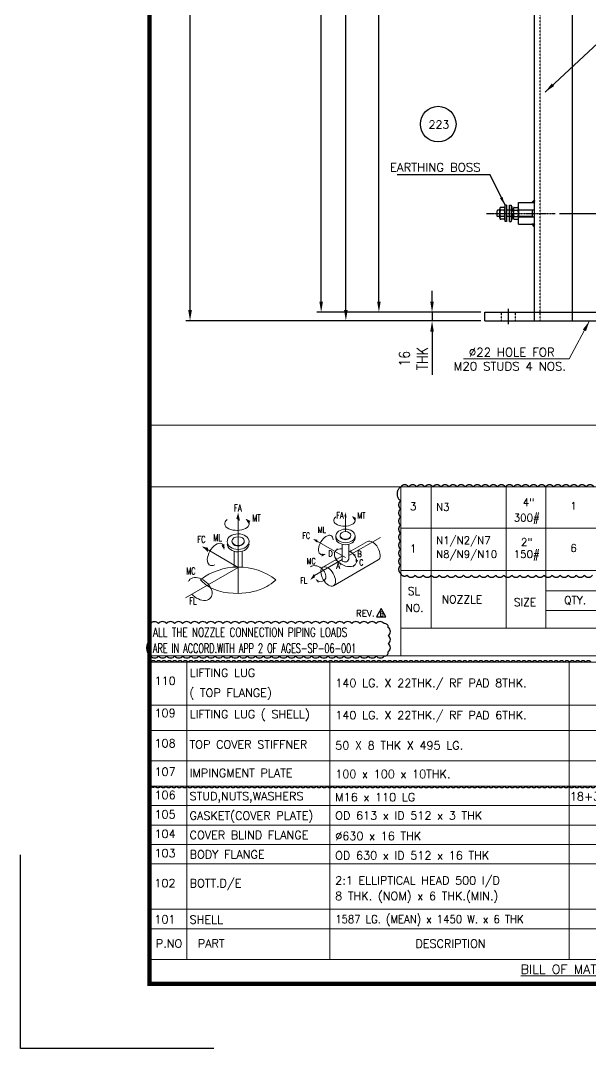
# Model space of a CAD drawing. Header units: inches. Extents: x -23478 to -9690, y -25762 to 11324.
# Drawn here: x -23055 to -21994, y 6572 to 8484 of the extents above; entities that cross this region are included whole.
import ezdxf
from ezdxf.enums import TextEntityAlignment as Align

# ---------------------------------------------------------------- set-up
doc = ezdxf.new("R2010")
doc.units = ezdxf.units.IN
doc.header["$LTSCALE"] = 200
doc.header["$MEASUREMENT"] = 0
for name, pattern in [('CENTER', [2, 1.25, -0.25, 0.25, -0.25]), ('CENTER2', [1.125, 0.75, -0.125, 0.125, -0.125]), ('DASHED', [0.75, 0.5, -0.25]), ('DASHED2', [0.375, 0.25, -0.125])]:
    doc.linetypes.add(name, pattern=pattern)
doc.layers.add('AM_5', color=3, linetype='Continuous', lineweight=15)
doc.layers.add('OBJECT', color=7, linetype='Continuous', lineweight=18)
for name, color, linetype in [('BORDER1', 3, 'Continuous'), ('BORDER2', 7, 'Continuous'), ('CENTER', 1, 'CENTER'), ('CENTRE', 1, 'CENTER2'), ('DIM', 1, 'Continuous'), ('DIMENSION', 8, 'Continuous'), ('MIS', 7, 'Continuous'), ('OBJ', 7, 'Continuous'), ('text', 3, 'Continuous'), ('WELD', 5, 'Continuous'), ('WELDSYM', 7, 'Continuous')]:
    doc.layers.add(name, color=color, linetype=linetype)
doc.styles.add("ROMAN'S", font='romans.shx')
doc.styles.add('ROMANC', font='ROMANC', dxfattribs={"height": 5})
doc.styles.add('ROMAND', font='romand.shx', dxfattribs={"width": 0.8})
doc.styles.add('ROMANS', font='romans.shx', dxfattribs={"width": 0.85})
doc.styles.add('ROMANT', font='romant.shx')
doc.styles.add('RS', font='ROMANS.shx', dxfattribs={"width": 0.8})
doc.styles.get("Standard").update_dxf_attribs({"font": 'romans.shx'})
doc.dimstyles.new('A&A', dxfattribs={"dimscale": 8, "dimtxt": 2, "dimasz": 2, "dimexe": 0.7, "dimexo": 0.7, "dimgap": 0.7, "dimtad": 1, "dimzin": 12, "dimdsep": 46, "dimtxsty": 'ROMANS', "dimcen": 0.7, "dimclrd": 8, "dimclre": 8, "dimclrt": 3, "dimazin": 3, "dimtfac": 1, "dimtmove": 0, "dimatfit": 3, "dimfxl": 1, "dimarcsym": 0})
doc.dimstyles.new('VEP-8', dxfattribs={"dimscale": 8, "dimtxt": 2.5, "dimasz": 2.5, "dimexe": 1, "dimexo": 1, "dimgap": 1, "dimtad": 1, "dimdec": 1, "dimlfac": -1, "dimzin": 9, "dimdsep": 46, "dimtxsty": 'ROMANS', "dimcen": 0, "dimclrd": 256, "dimclre": 256, "dimclrt": 3, "dimadec": 0, "dimazin": 2, "dimtfac": 1, "dimtdec": 1, "dimtmove": 0, "dimatfit": 3, "dimfxl": 1, "dimlwd": -1, "dimlwe": -1, "dimarcsym": 1})
doc.dimstyles.new('VEP-8$0', dxfattribs={"dimscale": 8, "dimtxt": 2.5, "dimasz": 2.5, "dimexe": 1, "dimexo": 1, "dimgap": 1, "dimtad": 1, "dimdec": 1, "dimlfac": -1, "dimzin": 9, "dimdsep": 46, "dimtxsty": 'ROMANS', "dimcen": 0, "dimclrd": 256, "dimclre": 256, "dimclrt": 3, "dimadec": 0, "dimazin": 2, "dimtfac": 1, "dimtdec": 1, "dimtmove": 0, "dimatfit": 3, "dimfxl": 1, "dimlwd": -1, "dimlwe": -1, "dimarcsym": 1})
pattern_1 = [(45, (-30543.0856, 12866.91334), (-0.44194174, 0.44194174), []), (135, (-30543.0856, 12866.91334), (-0.44194174, -0.44194174), [])]

# ---------------------------------------------------------------- blocks, each defined once
blk = doc.blocks.new('*D109')
at = {"layer": 'Defpoints', "color": 0, "linetype": 'DASHED', "transparency": 16777216}
for p in [(-22190.5, 7941.4), (-22289.1, 7925.4), (-22190.5, 7925.4)]:
    blk.add_point(p, dxfattribs=at)
at = {"layer": 'DIMENSION', "transparency": 16777216}
for p, q in [((-22289.1, 7961.4), (-22289.1, 7981.4)), ((-22198.5, 7941.4), (-22297.1, 7941.4)), ((-22289.1, 7941.4), (-22289.1, 7925.4)), ((-22198.5, 7925.4), (-22297.1, 7925.4)), ((-22289.1, 7905.4), (-22289.1, 7824.8))]:
    blk.add_line(p, q, dxfattribs=at)
at = {"layer": 'DIMENSION', "linetype": 'DASHED', "transparency": 16777216}
for points in [[(-22292.4, 7961.4), (-22285.8, 7961.4), (-22289.1, 7941.4)], [(-22292.4, 7905.4), (-22285.8, 7905.4), (-22289.1, 7925.4)]]:
    blk.add_solid(points, dxfattribs=at)
at = {"layer": 'DIMENSION', "color": 3, "linetype": 'DASHED', "transparency": 16777216, "insert": (-22323.8, 7855.1), "char_height": 20, "attachment_point": 5, "rotation": 90, "style": 'ROMANS', "bg_fill": 3, "box_fill_scale": 1.25, "bg_fill_color": 256, "bg_fill_true_color": 13158600, "bg_fill_transparency": 0}
blk.add_mtext('16 \\PTHK', dxfattribs=at)
blk = doc.blocks.new('*D120')
at = {"layer": 'Defpoints', "color": 0, "linetype": 'DASHED', "transparency": 16777216}
for p in [(-22739.6, 10886.1), (-21997, 10886.1), (-22190.5, 7925.4)]:
    blk.add_point(p, dxfattribs=at)
at = {"layer": 'DIMENSION', "transparency": 16777216}
for p, q in [((-22005, 10886.1), (-22747.6, 10886.1)), ((-22739.6, 7945.4), (-22739.6, 10866.1)), ((-22198.5, 7925.4), (-22747.6, 7925.4))]:
    blk.add_line(p, q, dxfattribs=at)
at = {"layer": 'DIMENSION', "linetype": 'DASHED', "transparency": 16777216}
for points in [[(-22742.9, 10866.1), (-22736.2, 10866.1), (-22739.6, 10886.1)], [(-22742.9, 7945.4), (-22736.2, 7945.4), (-22739.6, 7925.4)]]:
    blk.add_solid(points, dxfattribs=at)
at = {"layer": 'DIMENSION', "color": 3, "linetype": 'DASHED', "transparency": 16777216, "insert": (-22757.6, 9405.7), "char_height": 20, "attachment_point": 5, "rotation": 90, "style": 'ROMANS', "bg_fill": 3, "box_fill_scale": 1.25, "bg_fill_color": 256, "bg_fill_true_color": 13158600, "bg_fill_transparency": 0}
blk.add_mtext('2934', dxfattribs=at)
blk = doc.blocks.new('*D122')
at = {"layer": 'Defpoints', "color": 0, "linetype": 'DASHED2', "transparency": 16777216}
for p in [(-22495.5, 9388.2), (-22028.4, 9388.2), (-22190.5, 7941.4)]:
    blk.add_point(p, dxfattribs=at)
at = {"layer": 'DIMENSION', "transparency": 16777216}
for p, q in [((-22036.4, 9388.2), (-22503.5, 9388.2)), ((-22495.5, 7961.4), (-22495.5, 9368.2)), ((-22198.5, 7941.4), (-22503.5, 7941.4))]:
    blk.add_line(p, q, dxfattribs=at)
at = {"layer": 'DIMENSION', "linetype": 'DASHED2', "transparency": 16777216}
for points in [[(-22498.8, 9368.2), (-22492.2, 9368.2), (-22495.5, 9388.2)], [(-22498.8, 7961.4), (-22492.2, 7961.4), (-22495.5, 7941.4)]]:
    blk.add_solid(points, dxfattribs=at)
at = {"layer": 'DIMENSION', "color": 3, "linetype": 'DASHED2', "transparency": 16777216, "insert": (-22513.5, 8664.8), "char_height": 20, "attachment_point": 5, "rotation": 90, "style": 'ROMANS', "bg_fill": 3, "box_fill_scale": 1.25, "bg_fill_color": 256, "bg_fill_true_color": 13158600, "bg_fill_transparency": 0}
blk.add_mtext('1446', dxfattribs=at)
blk = doc.blocks.new('*D123')
at = {"layer": 'Defpoints', "color": 0, "transparency": 16777216}
for p in [(-22449.5, 9222.4), (-22028.4, 9222.4), (-22190.5, 7925.4)]:
    blk.add_point(p, dxfattribs=at)
at = {"layer": 'DIMENSION', "transparency": 16777216}
for p, q in [((-22036.4, 9222.4), (-22457.5, 9222.4)), ((-22449.5, 7945.4), (-22449.5, 9202.4)), ((-22198.5, 7925.4), (-22457.5, 7925.4))]:
    blk.add_line(p, q, dxfattribs=at)
for points in [[(-22446.2, 9202.4), (-22452.9, 9202.4), (-22449.5, 9222.4)], [(-22452.9, 7945.4), (-22446.2, 7945.4), (-22449.5, 7925.4)]]:
    blk.add_solid(points, dxfattribs=at)
at = {"layer": 'DIMENSION', "color": 3, "linetype": 'DASHED2', "transparency": 16777216, "insert": (-22467.5, 8573.9), "char_height": 20, "attachment_point": 5, "rotation": 90, "style": 'ROMANS', "bg_fill": 3, "box_fill_scale": 1.25, "bg_fill_color": 256, "bg_fill_true_color": 13158600, "bg_fill_transparency": 0}
blk.add_mtext('1197', dxfattribs=at)
blk = doc.blocks.new('*D124')
at = {"layer": 'Defpoints', "color": 0, "linetype": 'DASHED2', "transparency": 16777216}
for p in [(-22059.7, 8125.4), (-21936, 7925.4), (-21903.1, 7925.4)]:
    blk.add_point(p, dxfattribs=at)
at = {"layer": 'DIMENSION', "transparency": 16777216}
for p, q in [((-22051.7, 8125.4), (-21895.1, 8125.4)), ((-21903.1, 8105.4), (-21903.1, 7945.4)), ((-21928, 7925.4), (-21895.1, 7925.4))]:
    blk.add_line(p, q, dxfattribs=at)
at = {"layer": 'DIMENSION', "linetype": 'DASHED2', "transparency": 16777216}
for points in [[(-21906.4, 8105.4), (-21899.7, 8105.4), (-21903.1, 8125.4)], [(-21906.4, 7945.4), (-21899.7, 7945.4), (-21903.1, 7925.4)]]:
    blk.add_solid(points, dxfattribs=at)
at = {"layer": 'DIMENSION', "color": 3, "linetype": 'DASHED2', "transparency": 16777216, "insert": (-21921.1, 8025.4), "char_height": 20, "attachment_point": 5, "rotation": 90, "style": 'ROMANS', "bg_fill": 3, "box_fill_scale": 1.25, "bg_fill_color": 256, "bg_fill_true_color": 13158600, "bg_fill_transparency": 0}
blk.add_mtext('200', dxfattribs=at)
blk = doc.blocks.new('*D125')
at = {"layer": 'Defpoints', "color": 0, "linetype": 'DASHED2', "transparency": 16777216}
for p in [(-22388, 9121.8), (-22028.4, 9121.8), (-22190.5, 7941.4)]:
    blk.add_point(p, dxfattribs=at)
at = {"layer": 'DIMENSION', "transparency": 16777216}
for p, q in [((-22036.4, 9121.8), (-22396, 9121.8)), ((-22388, 7961.4), (-22388, 9101.8)), ((-22198.5, 7941.4), (-22396, 7941.4))]:
    blk.add_line(p, q, dxfattribs=at)
at = {"layer": 'DIMENSION', "linetype": 'DASHED2', "transparency": 16777216}
for points in [[(-22391.3, 9101.8), (-22384.7, 9101.8), (-22388, 9121.8)], [(-22391.3, 7961.4), (-22384.7, 7961.4), (-22388, 7941.4)]]:
    blk.add_solid(points, dxfattribs=at)
at = {"layer": 'DIMENSION', "color": 3, "linetype": 'DASHED2', "transparency": 16777216, "insert": (-22406, 8531.6), "char_height": 20, "attachment_point": 5, "rotation": 90, "style": 'ROMANS', "bg_fill": 3, "box_fill_scale": 1.25, "bg_fill_color": 256, "bg_fill_true_color": 13158600, "bg_fill_transparency": 0}
blk.add_mtext('1180', dxfattribs=at)
blk = doc.blocks.new('*U44')
at = {"layer": 'BORDER1', "color": 154, "true_color": 0x1859a9, "const_width": 1}
blk.add_lwpolyline([(0, 564), (796, 564), (796, 0), (0, 0)], close=True, dxfattribs=at)
at = {"layer": 'BORDER2'}
blk.add_lwpolyline([(15, -15), (-30, -15), (-30, 30)], dxfattribs=at)
at = {"layer": 'BORDER2', "flags": 8}
for tag, height, style, p in [('REV-B', 2.7, 'ROMANS', (662.76, 125.68)), ('REV-A', 2.7, 'ROMANS', (662.76, 118.68)), ('RE-B', 7, 'ROMANT', (745.34, 6.15))]:
    blk.add_attdef(tag, text='', height=height, dxfattribs=dict(at, style=style)).set_placement(p, align=Align.CENTER)
at = {"layer": 'BORDER2', "style": 'ROMANS', "width": 4.59626}
for tag, p, p2 in [('DATE-B', (668.47, 125.68), (681.47, 125.68)), ('DATE-A', (668.47, 118.68), (681.47, 118.68))]:
    blk.add_attdef(tag, text='', height=2.7, dxfattribs=at).set_placement(p, p2, align=Align.FIT)
at = {"layer": 'BORDER2'}
for tag, height, style, p in [('DRN-B', 2.7, 'ROMANS', (689.55, 125.68)), ('CHD-B', 2.7, 'ROMANS', (701.61, 125.68)), ('APD-B', 2.7, 'ROMANS', (713.32, 125.68)), ('DRN-A', 2.7, 'ROMANS', (689.55, 118.68)), ('CHD-A', 2.7, 'ROMANS', (701.61, 118.68)), ('APD-A', 2.7, 'ROMANS', (713.32, 118.68)), ('CONS_CONT_VEND', 3.5, 'ROMANC', (726, 61.94))]:
    blk.add_attdef(tag, text='', height=height, dxfattribs=dict(at, style=style)).set_placement(p, align=Align.CENTER)
at = {"layer": 'BORDER2', "style": 'ROMANS', "width": 0.8}
for tag, p, height in [('1:X', (670.77, 103.49), 3), ('LOC', (709.61, 103.49), 3), ('PROJ_NO', (774.84, 103.49), 3), ('CONS_DRG_NO', (681.74, 53.26), 2.5)]:
    blk.add_attdef(tag, p, '', height=height, dxfattribs=at)
at = {"layer": 'BORDER2', "lineweight": 30, "width": 0.8, "flags": 104}
for tag, p in [('COMMENTS-B', (719.88, 127.5)), ('COMMENTS-A', (719.88, 120.5))]:
    blk.add_attdef(tag, text='', height=2.2, dxfattribs=at).set_placement(p, align=Align.MIDDLE_LEFT)
at = {"layer": 'BORDER2', "style": 'ROMANS', "width": 0.8}
for tag, p in [('PROJECT_TITLE_1', (726, 45.91)), ('PROJECT_TITLE_2', (726, 40.58))]:
    blk.add_attdef(tag, text='', height=3.5, dxfattribs=at).set_placement(p, align=Align.MIDDLE)
at = {"layer": 'BORDER2', "style": 'ROMANT', "width": 0.8}
for tag, p in [('DRG_TITLE_1', (726, 29.73)), ('DRG_TITLE_2', (726, 23.03)), ('DRG_TITLE_3', (726, 16.33))]:
    blk.add_attdef(tag, text='', height=4, dxfattribs=at).set_placement(p, align=Align.CENTER)
at = {"layer": 'BORDER2', "style": 'ROMANT'}
for tag, p in [('AR', (668.95, 6.15)), ('PA', (683.03, 6.15)), ('DC', (697.09, 6.15)), ('TS', (775.94, 6.15))]:
    blk.add_attdef(tag, p, '', height=7, dxfattribs=at)
for tag, p in [('SRNO', (736.79, 6.15)), ('SH', (771.83, 6.2))]:
    blk.add_attdef(tag, text='', height=7, dxfattribs=at).set_placement(p, align=Align.RIGHT)
at = {"layer": 'BORDER2', "style": 'ROMANS', "flags": 2}
blk.add_attdef('TB_VERSION', text='', height=2, dxfattribs=at).set_placement((1, -1), align=Align.TOP_LEFT)
blk = doc.blocks.new('REVISION')
at = {"layer": 'DIMENSION', "color": 1, "linetype": 'DASHED2'}
blk.add_lwpolyline([(-2.5, 13.6), (-11.2, 28.6), (-19.9, 13.6)], close=True, dxfattribs=at)
at = {"layer": 'DIMENSION', "color": 1, "linetype": 'DASHED2', "attachment_point": 1, "style": "ROMAN'S"}
for s, insert, char_height, width in [('REV.', (-58.2, 26), 12, 56.203), ('B', (-13.6, 22.6), 8, 5.597)]:
    blk.add_mtext(s, dxfattribs=dict(at, insert=insert, char_height=char_height, width=width))

msp = doc.modelspace()

# ---------------------------------------------------------------- hatches: boundary and pattern name
at = {"layer": 'WELD'}
h = msp.add_hatch(dxfattribs=at)
h.set_pattern_fill('ANSI37', color=256, scale=5)
h.set_pattern_definition(pattern_1)
h.paths.add_polyline_path([(-22098.09, 8145.37), (-22098.09, 8150.37), (-22103.09, 8145.37)])
h = msp.add_hatch(dxfattribs=at)
h.set_pattern_fill('ANSI37', color=256, scale=5)
h.set_pattern_definition(pattern_1)
h.paths.add_polyline_path([(-22098.09, 8105.37), (-22098.09, 8100.37), (-22103.09, 8105.37)])

# ---------------------------------------------------------------- linework, layer by layer
for p, q in [((-22028.44, 9422.37), (-22028.44, 7925.37)), ((-22103.09, 8145.37), (-22098.09, 8150.37)), ((-22098.09, 8145.37), (-22103.09, 8145.37)), ((-22098.09, 8105.37), (-22103.09, 8105.37)), ((-22103.09, 8105.37), (-22098.09, 8100.37)), ((-22190.55, 7925.37), (-22190.55, 7941.37)), ((-22190.55, 7941.37), (-21935.99, 7941.37)), ((-22190.55, 7925.37), (-21935.99, 7925.37)), ((-22098.09, 7873.37), (-22098.09, 7875.08))]:
    msp.add_line(p, q)
at = {"layer": 'CENTER', "linetype": 'CENTER', "ltscale": 0.001}
msp.add_line((-22187.85, 8125.37), (-22059.68, 8125.37), dxfattribs=at)
at = {"layer": 'CENTRE', "linetype": 'CENTER', "ltscale": 8}
msp.add_line((-22147.02, 7919.21), (-22147.02, 7947.53), dxfattribs=at)
at = {"layer": 'DIM', "color": 252, "lineweight": 15}
for p, q in [((-22815.08, 7210.67, -0.72), (-21164.15, 7210.67, -2.16)), ((-22815.08, 7163.38, -1.2), (-21164.15, 7163.38, -2.64)), ((-22815.09, 7107.11, -0.72), (-21164.16, 7107.11, -2.16)), ((-22815.09, 7059.81, -1.2), (-21164.15, 7059.81, -2.64)), ((-22815.1, 7023.7, -1.2), (-21164.16, 7023.7, -2.64)), ((-22815.12, 6987.59, -0.72), (-21164.16, 6987.59, -2.16)), ((-22815.13, 6951.48, -0.72), (-21164.16, 6951.48, -2.16)), ((-22815.14, 6915.37, -0.72), (-21164.16, 6915.37, -2.16)), ((-22815.16, 6831.04, -0.72), (-21164.16, 6831.04, -2.16))]:
    msp.add_line(p, q, dxfattribs=at)
at = {"layer": 'DIMENSION', "color": 7, "linetype": 'DASHED'}
for p, q in [((-22128.09, 8145.37), (-22098.09, 8145.37)), ((-22128.09, 8105.37), (-22128.09, 8145.37)), ((-22168.13, 8120.37), (-22168.1, 8130.37)), ((-22167.1, 8131.37), (-22168.1, 8130.37)), ((-22163.09, 8131.37), (-22167.1, 8131.37)), ((-22163.09, 8116.85), (-22163.09, 8133.9)), ((-22153.29, 8136.42), (-22161.34, 8136.42)), ((-22155.04, 8131.37), (-22161.34, 8131.37)), ((-22153.29, 8110.37), (-22153.29, 8140.37)), ((-22150.29, 8140.37), (-22153.29, 8140.37)), ((-22153.29, 8114.32), (-22153.29, 8136.42)), ((-22150.29, 8140.37), (-22150.29, 8110.37)), ((-22137.89, 8131.37), (-22150.29, 8131.37)), ((-22145.01, 8110.37), (-22145.01, 8140.37)), ((-22145.01, 8140.37), (-22142.01, 8140.37)), ((-22145.01, 8140.37), (-22142.01, 8140.37)), ((-22142.01, 8140.37), (-22142.01, 8110.37)), ((-22141.86, 8138.76), (-22141.51, 8128.79)), ((-22139.82, 8137.73), (-22141.86, 8138.76)), ((-22141.51, 8128.79), (-22139.87, 8129.35)), ((-22139.87, 8129.35), (-22139.82, 8137.73)), ((-22137.89, 8133.9), (-22137.89, 8116.85)), ((-22136.14, 8136.42), (-22129.84, 8136.42)), ((-22136.14, 8131.37), (-22129.84, 8131.37)), ((-22128.09, 8133.9), (-22128.09, 8116.85)), ((-22128.09, 8132.04), (-22098.09, 8132.04)), ((-22102.11, 8131.37), (-22128.09, 8131.37)), ((-22102.11, 8119.37), (-22102.11, 8131.37)), ((-22098.09, 8105.37), (-22098.09, 8143.31)), ((-22167.13, 8119.37), (-22168.13, 8120.37)), ((-22163.09, 8119.37), (-22167.13, 8119.37)), ((-22155.04, 8119.37), (-22161.34, 8119.37)), ((-22153.29, 8114.32), (-22161.34, 8114.32)), ((-22150.29, 8110.37), (-22153.29, 8110.37)), ((-22150.29, 8110.37), (-22153.29, 8110.37)), ((-22137.89, 8119.37), (-22150.29, 8119.37)), ((-22145.01, 8110.37), (-22142.01, 8110.37)), ((-22139.23, 8125.68), (-22141.96, 8113.65)), ((-22141.96, 8113.65), (-22140.23, 8113.74)), ((-22140.23, 8113.74), (-22137.89, 8121.79)), ((-22137.89, 8121.79), (-22139.23, 8125.68)), ((-22136.14, 8119.37), (-22129.84, 8119.37)), ((-22136.14, 8114.32), (-22129.84, 8114.32)), ((-22102.11, 8119.37), (-22128.09, 8119.37)), ((-22128.09, 8118.7), (-22098.09, 8118.7)), ((-22128.09, 8105.37), (-22098.09, 8105.37))]:
    msp.add_line(p, q, dxfattribs=at)
at = {"layer": 'DIMENSION', "linetype": 'DASHED', "ltscale": 0.001}
for p, q in [((-22160.02, 7925.37), (-22160.02, 7941.37)), ((-22134.02, 7925.37), (-22134.02, 7941.37))]:
    msp.add_line(p, q, dxfattribs=at)
at = {"layer": 'DIMENSION', "color": 6, "linetype": 'DASHED2'}
msp.add_line((-22098.09, 7873.37), (-22098.09, 7875.08), dxfattribs=at)
at = {"layer": 'DIMENSION', "color": 7, "linetype": 'DASHED', "ltscale": 0.001}
msp.add_line((-22088.09, 7873.37), (-22088.09, 7875.08), dxfattribs=at)
at = {"layer": 'DIMENSION', "color": 252, "lineweight": 15}
for p, q in [((-22650, 7555.49, 3.72), (-22650, 7418.45, 3.72)), ((-22450.21, 7533.35, -10.14), (-22450.21, 7564.26, -10.14)), ((-22502.89, 7515.39, -10.14), (-22450.21, 7484.97, -10.14)), ((-22443.75, 7488.71, -10.14), (-22385.12, 7522.55, -10.14)), ((-22705.97, 7499.22, 3.72), (-22650, 7466.91, 3.72)), ((-22507.87, 7451.68, -10.14), (-22456.68, 7481.24, -10.14)), ((-22650, 7466.91, 3.72), (-22748.14, 7410.29, 3.72))]:
    msp.add_line(p, q, dxfattribs=at)
at = {"layer": 'DIMENSION', "color": 6, "linetype": 'DASHED2'}
for points in [[(-21990.56, 7452.47, -0.5206), (-22005.56, 7452.47, -0.5206), (-22020.56, 7452.47, -0.5206), (-22035.56, 7452.47, -0.5206), (-22050.56, 7452.47, -0.5206), (-22065.56, 7452.47, -0.5206), (-22080.56, 7452.47, -0.5206), (-22095.56, 7452.47, -0.5206), (-22110.56, 7452.47, -0.5206), (-22125.56, 7452.47, -0.5206), (-22140.56, 7452.47, -0.5206), (-22155.56, 7452.47, -0.5206), (-22170.56, 7452.47, -0.5206), (-22185.56, 7452.47, -0.5206), (-22200.56, 7452.47, -0.5206), (-22215.56, 7452.47, -0.5206), (-22230.56, 7452.47, -0.5206), (-22245.56, 7452.47, -0.5206), (-22260.56, 7452.47, -0.5206), (-22275.56, 7452.47, -0.5206), (-22290.56, 7452.47, -0.5206), (-22305.56, 7452.47, -0.5206), (-22320.56, 7452.47, -0.5206), (-22335.56, 7452.47, -0.5206), (-22347.44, 7455.59, -0.5206), (-22347.44, 7470.59, -0.5206), (-22347.44, 7485.59, -0.5206), (-22347.44, 7500.59, -0.5206), (-22347.44, 7515.59, -0.5206), (-22347.44, 7530.59, -0.5206), (-22347.44, 7545.59, -0.5206), (-22347.44, 7560.59, -0.5206), (-22347.44, 7575.59, -0.5206), (-22347.44, 7590.59, -0.5206), (-22347.44, 7616.51, -0.5206), (-22332.44, 7616.51, -0.5206), (-22317.44, 7616.51, -0.5206), (-22302.44, 7616.51, -0.5206), (-22287.44, 7616.51, -0.5206), (-22272.44, 7616.51, -0.5206), (-22257.44, 7616.51, -0.5206), (-22242.44, 7616.51, -0.5206), (-22227.44, 7616.51, -0.5206), (-22212.44, 7616.51, -0.5206), (-22197.44, 7616.51, -0.5206), (-22182.44, 7616.51, -0.5206), (-22167.44, 7616.51, -0.5206), (-22152.44, 7616.51, -0.5206), (-22137.44, 7616.51, -0.5206), (-22122.44, 7616.51, -0.5206), (-22107.44, 7616.51, -0.5206), (-22092.44, 7616.51, -0.5206), (-22077.44, 7616.51, -0.5206), (-22062.44, 7616.51, -0.5206), (-22047.44, 7616.51, -0.5206), (-22032.44, 7616.51, -0.5206), (-22017.44, 7616.51, -0.5206), (-22002.44, 7616.51, -0.5206), (-21987.44, 7616.51, -0.5206)], [(-21984.52, 7059.81, -0.5206), (-21994.52, 7059.81, -0.5206), (-22004.52, 7059.81, -0.5206), (-22014.52, 7059.81, -0.5206), (-22024.52, 7059.81, -0.5206), (-22034.52, 7059.81, -0.5206), (-22044.52, 7059.81, -0.5206), (-22054.52, 7059.81, -0.5206), (-22064.52, 7059.81, -0.5206), (-22074.52, 7059.81, -0.5206), (-22084.52, 7059.81, -0.5206), (-22094.52, 7059.81, -0.5206), (-22104.52, 7059.81, -0.5206), (-22114.52, 7059.81, -0.5206), (-22124.52, 7059.81, -0.5206), (-22134.52, 7059.81, -0.5206), (-22144.52, 7059.81, -0.5206), (-22154.52, 7059.81, -0.5206), (-22164.52, 7059.81, -0.5206), (-22174.52, 7059.81, -0.5206), (-22184.52, 7059.81, -0.5206), (-22194.52, 7059.81, -0.5206), (-22204.52, 7059.81, -0.5206), (-22214.52, 7059.81, -0.5206), (-22224.52, 7059.81, -0.5206), (-22234.52, 7059.81, -0.5206), (-22244.52, 7059.81, -0.5206), (-22254.52, 7059.81, -0.5206), (-22264.52, 7059.81, -0.5206), (-22274.52, 7059.81, -0.5206), (-22284.52, 7059.81, -0.5206), (-22294.52, 7059.81, -0.5206), (-22304.52, 7059.81, -0.5206), (-22314.52, 7059.81, -0.5206), (-22324.52, 7059.81, -0.5206), (-22334.52, 7059.81, -0.5206), (-22344.52, 7059.81, -0.5206), (-22354.52, 7059.81, -0.5206), (-22364.52, 7059.81, -0.5206), (-22374.52, 7059.81, -0.5206), (-22384.52, 7059.81, -0.5206), (-22394.52, 7059.81, -0.5206), (-22404.52, 7059.81, -0.5206), (-22414.52, 7059.81, -0.5206), (-22424.52, 7059.81, -0.5206), (-22434.52, 7059.81, -0.5206), (-22444.52, 7059.81, -0.5206), (-22454.52, 7059.81, -0.5206), (-22464.52, 7059.81, -0.5206), (-22474.52, 7059.81, -0.5206), (-22484.52, 7059.81, -0.5206), (-22494.52, 7059.81, -0.5206), (-22504.52, 7059.81, -0.5206), (-22514.52, 7059.81, -0.5206), (-22524.52, 7059.81, -0.5206), (-22534.52, 7059.81, -0.5206), (-22544.52, 7059.81, -0.5206), (-22554.52, 7059.81, -0.5206), (-22564.52, 7059.81, -0.5206), (-22574.52, 7059.81, -0.5206), (-22584.52, 7059.81, -0.5206), (-22594.52, 7059.81, -0.5206), (-22604.52, 7059.81, -0.5206), (-22614.52, 7059.81, -0.5206), (-22624.52, 7059.81, -0.5206), (-22634.52, 7059.81, -0.5206), (-22644.52, 7059.81, -0.5206), (-22654.52, 7059.81, -0.5206), (-22664.52, 7059.81, -0.5206), (-22674.52, 7059.81, -0.5206), (-22684.52, 7059.81, -0.5206), (-22694.52, 7059.81, -0.5206), (-22704.52, 7059.81, -0.5206), (-22714.52, 7059.81, -0.5206), (-22724.52, 7059.81, -0.5206), (-22734.52, 7059.81, -0.5206), (-22744.52, 7059.81, -0.5206), (-22754.52, 7059.81, -0.5206), (-22764.52, 7059.81, -0.5206), (-22774.52, 7059.81, -0.5206), (-22784.52, 7059.81, -0.5206), (-22794.52, 7059.81, -0.5206), (-22804.52, 7059.81, -0.5206), (-22813.06, 7061.27, -0.5206), (-22813.06, 7071.27, -0.5206), (-22813.06, 7081.27, -0.5206), (-22813.06, 7091.27, -0.5206), (-22813.06, 7101.27, -0.5206), (-22813.06, 7111.27, -0.5206), (-22813.06, 7121.27, -0.5206), (-22813.06, 7131.27, -0.5206), (-22813.06, 7141.27, -0.5206), (-22813.06, 7151.27, -0.5206), (-22813.06, 7161.27, -0.5206), (-22813.06, 7171.27, -0.5206), (-22813.06, 7181.27, -0.5206), (-22813.06, 7191.27, -0.5206), (-22813.06, 7201.27, -0.5206), (-22813.06, 7211.27, -0.5206), (-22813.06, 7221.27, -0.5206), (-22813.06, 7231.27, -0.5206), (-22813.06, 7241.27, -0.5206), (-22813.06, 7251.27, -0.5206), (-22813.06, 7261.27, -0.5206), (-22813.06, 7271.27, -0.5206), (-22813.06, 7290.53, -0.5206), (-22803.06, 7290.53, -0.5206), (-22793.06, 7290.53, -0.5206), (-22783.06, 7290.53, -0.5206), (-22773.06, 7290.53, -0.5206), (-22763.06, 7290.53, -0.5206), (-22753.06, 7290.53, -0.5206), (-22743.06, 7290.53, -0.5206), (-22733.06, 7290.53, -0.5206), (-22723.06, 7290.53, -0.5206), (-22713.06, 7290.53, -0.5206), (-22703.06, 7290.53, -0.5206), (-22693.06, 7290.53, -0.5206), (-22683.06, 7290.53, -0.5206), (-22673.06, 7290.53, -0.5206), (-22663.06, 7290.53, -0.5206), (-22653.06, 7290.53, -0.5206), (-22643.06, 7290.53, -0.5206), (-22633.06, 7290.53, -0.5206), (-22623.06, 7290.53, -0.5206), (-22613.06, 7290.53, -0.5206), (-22603.06, 7290.53, -0.5206), (-22593.06, 7290.53, -0.5206), (-22583.06, 7290.53, -0.5206), (-22573.06, 7290.53, -0.5206), (-22563.06, 7290.53, -0.5206), (-22553.06, 7290.53, -0.5206), (-22543.06, 7290.53, -0.5206), (-22533.06, 7290.53, -0.5206), (-22523.06, 7290.53, -0.5206), (-22513.06, 7290.53, -0.5206), (-22503.06, 7290.53, -0.5206), (-22493.06, 7290.53, -0.5206), (-22483.06, 7290.53, -0.5206), (-22473.06, 7290.53, -0.5206), (-22463.06, 7290.53, -0.5206), (-22453.06, 7290.53, -0.5206), (-22443.06, 7290.53, -0.5206), (-22433.06, 7290.53, -0.5206), (-22423.06, 7290.53, -0.5206), (-22413.06, 7290.53, -0.5206), (-22403.06, 7290.53, -0.5206), (-22393.06, 7290.53, -0.5206), (-22383.06, 7290.53, -0.5206), (-22373.06, 7290.53, -0.5206), (-22363.06, 7290.53, -0.5206), (-22353.06, 7290.53, -0.5206), (-22343.06, 7290.53, -0.5206), (-22333.06, 7290.53, -0.5206), (-22323.06, 7290.53, -0.5206), (-22313.06, 7290.53, -0.5206), (-22303.06, 7290.53, -0.5206), (-22293.06, 7290.53, -0.5206), (-22283.06, 7290.53, -0.5206), (-22273.06, 7290.53, -0.5206), (-22263.06, 7290.53, -0.5206), (-22253.06, 7290.53, -0.5206), (-22243.06, 7290.53, -0.5206), (-22233.06, 7290.53, -0.5206), (-22223.06, 7290.53, -0.5206), (-22213.06, 7290.53, -0.5206), (-22203.06, 7290.53, -0.5206), (-22193.06, 7290.53, -0.5206), (-22183.06, 7290.53, -0.5206), (-22173.06, 7290.53, -0.5206), (-22163.06, 7290.53, -0.5206), (-22153.06, 7290.53, -0.5206), (-22143.06, 7290.53, -0.5206), (-22133.06, 7290.53, -0.5206), (-22123.06, 7290.53, -0.5206), (-22113.06, 7290.53, -0.5206), (-22103.06, 7290.53, -0.5206), (-22093.06, 7290.53, -0.5206), (-22083.06, 7290.53, -0.5206), (-22073.06, 7290.53, -0.5206), (-22063.06, 7290.53, -0.5206), (-22053.06, 7290.53, -0.5206), (-22043.06, 7290.53, -0.5206), (-22033.06, 7290.53, -0.5206), (-22023.06, 7290.53, -0.5206), (-22013.06, 7290.53, -0.5206), (-22003.06, 7290.53, -0.5206), (-21993.06, 7290.53, -0.5206)]]:
    msp.add_lwpolyline(points, format="xyb", dxfattribs=at)
at = {"layer": 'DIMENSION', "color": 6, "linetype": 'ByBlock', "elevation": -28.54}
msp.add_lwpolyline([(-22813, 7302.35, 0.5206), (-22798, 7302.35, 0.5206), (-22783, 7302.35, 0.5206), (-22768, 7302.35, 0.5206), (-22753, 7302.35, 0.5206), (-22738, 7302.35, 0.5206), (-22723, 7302.35, 0.5206), (-22708, 7302.35, 0.5206), (-22693, 7302.35, 0.5206), (-22678, 7302.35, 0.5206), (-22663, 7302.35, 0.5206), (-22648, 7302.35, 0.5206), (-22633, 7302.35, 0.5206), (-22618, 7302.35, 0.5206), (-22603, 7302.35, 0.5206), (-22588, 7302.35, 0.5206), (-22573, 7302.35, 0.5206), (-22558, 7302.35, 0.5206), (-22543, 7302.35, 0.5206), (-22528, 7302.35, 0.5206), (-22513, 7302.35, 0.5206), (-22498, 7302.35, 0.5206), (-22483, 7302.35, 0.5206), (-22468, 7302.35, 0.5206), (-22453, 7302.35, 0.5206), (-22438, 7302.35, 0.5206), (-22423, 7302.35, 0.5206), (-22408, 7302.35, 0.5206), (-22393, 7302.35, 0.5206), (-22378, 7302.35, 0.5206), (-22370.64, 7309.98, 0.5206), (-22370.64, 7324.98, 0.5206), (-22370.64, 7339.98, 0.5206), (-22370.64, 7354.98, 0.5206), (-22378.37, 7362.25, 0.5206), (-22393.37, 7362.25, 0.5206), (-22408.37, 7362.25, 0.5206), (-22423.37, 7362.25, 0.5206), (-22438.37, 7362.25, 0.5206), (-22453.37, 7362.25, 0.5206), (-22468.37, 7362.25, 0.5206), (-22483.37, 7362.25, 0.5206), (-22498.37, 7362.25, 0.5206), (-22513.37, 7362.25, 0.5206), (-22528.37, 7362.25, 0.5206), (-22543.37, 7362.25, 0.5206), (-22558.37, 7362.25, 0.5206), (-22573.37, 7362.25, 0.5206), (-22588.37, 7362.25, 0.5206), (-22603.37, 7362.25, 0.5206), (-22618.37, 7362.25, 0.5206), (-22633.37, 7362.25, 0.5206), (-22648.37, 7362.25, 0.5206), (-22663.37, 7362.25, 0.5206), (-22678.37, 7362.25, 0.5206), (-22693.37, 7362.25, 0.5206), (-22708.37, 7362.25, 0.5206), (-22723.37, 7362.25, 0.5206), (-22738.37, 7362.25, 0.5206), (-22753.37, 7362.25, 0.5206), (-22768.37, 7362.25, 0.5206), (-22783.37, 7362.25, 0.5206), (-22798.37, 7362.25, 0.5206), (-22813, 7361.88, 0.5206), (-22813, 7346.88, 0.5206), (-22813, 7331.88, 0.5206)], format="xyb", close=True, dxfattribs=at)
at = {"layer": 'DIMENSION', "color": 7, "linetype": 'DASHED'}
for centre, radius, start, end in [((-22160.4, 8133.9), 2.7, 110.55586, 249.44414), ((-22151.93, 8125.37), 11.16, 147.47959, 212.52041), ((-22155.99, 8133.9), 2.7, 290.55586, 69.44414), ((-22164.45, 8125.37), 11.16, 327.47959, 32.52041), ((-22135.2, 8133.9), 2.7, 110.55586, 249.44414), ((-22126.73, 8125.37), 11.16, 147.47959, 212.52041), ((-22130.79, 8133.9), 2.7, 290.55586, 69.44414), ((-22139.25, 8125.37), 11.16, 327.47959, 32.52041), ((-22160.4, 8116.85), 2.7, 110.55586, 249.44414), ((-22155.99, 8116.85), 2.7, 290.55586, 69.44414), ((-22135.2, 8116.85), 2.7, 110.55586, 249.44414), ((-22130.79, 8116.85), 2.7, 290.55586, 69.44414)]:
    msp.add_arc(centre, radius, start, end, dxfattribs=at)
at = {"layer": 'DIMENSION', "color": 252, "lineweight": 15}
for centre, major_axis, ratio, start_param, end_param in [((-22652.18, 7548.11, 3.72), (-22.92, 0), 0.542969, -0.6508421, 3.8370567), ((-22452.1, 7554.28, -10.14), (-19.9, 0), 0.542969, -0.6508421, 3.8370567), ((-22691.77, 7491.02, 3.72), (-11.46, -19.85), 0.542969, 2.4907506, 6.9786494), ((-22450.21, 7484.97, -10.14), (-19.45, 11.23), 0.6379394, -0.900792, 4.7481778), ((-22502.5, 7455.44, -16.7), (-13.92, 11.46), 0.6715952, 8.3074851, 12.4171755), ((-22721.32, 7426.7, -5.69), (-19.97, 16.44), 0.6715952, 7.6399143, 12.4171755)]:
    msp.add_ellipse(centre, major_axis=major_axis, ratio=ratio, start_param=start_param, end_param=end_param, dxfattribs=at)
at = {"layer": 'DIMENSION', "color": 252, "lineweight": 15, "extrusion": (0, 0, -1)}
msp.add_ellipse((-22486.8, 7508.57, -16.84), major_axis=(9.95, 17.23), ratio=0.542969, start_param=2.4907506, end_param=6.9786494, dxfattribs=at)
at = {"layer": 'DIMENSION', "color": 252, "lineweight": 15}
for points in [[(-22650, 7568.53, 3.72), (-22653.44, 7557.28, 3.72), (-22646.56, 7553.31, 3.72)], [(-22630.88, 7548.33, 3.72), (-22627.1, 7553.33, 3.72), (-22636.39, 7557.13, 3.72)], [(-22450.21, 7569.14, -10.14), (-22452.45, 7561.81, -10.14), (-22447.97, 7559.23, -10.14)], [(-22433.62, 7554.47, -10.14), (-22430.33, 7558.82, -10.14), (-22438.39, 7562.11, -10.14)], [(-22510.88, 7520, -10.14), (-22502.89, 7518.16, -10.14), (-22502.89, 7512.62, -10.14)], [(-22717.44, 7505.84, 3.72), (-22705.97, 7503.19, 3.72), (-22705.97, 7495.25, 3.72)], [(-22680.87, 7507.47, 3.72), (-22675.55, 7510.56, 3.72), (-22675.92, 7499.5, 3.72)], [(-22472.49, 7494.59, -10.14), (-22469.68, 7490.49, -10.14), (-22469.66, 7496.2, -10.14)], [(-22465.71, 7503.12, -10.14), (-22465.57, 7499, -10.14), (-22469.66, 7496.2, -10.14)], [(-22441.85, 7494.85, -10.14), (-22441.02, 7499.91, -10.14), (-22436.7, 7492.73, -10.14)], [(-22494.58, 7492.15, -16.84), (-22494.59, 7486.81, -16.84), (-22486.44, 7491.89, -16.84)], [(-22468.73, 7479.26, -10.14), (-22467.77, 7485.16, -10.14), (-22463.58, 7477.15, -10.14)], [(-22458.43, 7475.03, -10.14), (-22458.26, 7469.79, -10.14), (-22463.58, 7477.15, -10.14)], [(-22431.55, 7490.61, -10.14), (-22432.1, 7484.96, -10.14), (-22436.7, 7492.73, -10.14)], [(-22431.34, 7482.45, -10.14), (-22426.66, 7479.81, -10.14), (-22430.76, 7473.74, -10.14)], [(-22436.06, 7470.81, -10.14), (-22435.68, 7466.41, -10.14), (-22430.76, 7473.74, -10.14)], [(-22739.51, 7447.33, -5.69), (-22739.34, 7442.58, -5.69), (-22744.06, 7439.37, -5.69)], [(-22515.99, 7443.56, -10.14), (-22506.98, 7448.35, -10.14), (-22508.76, 7455.02, -10.14)], [(-22501.08, 7443.13, -16.7), (-22500.91, 7437.88, -16.7), (-22506.23, 7445.24, -16.7)]]:
    msp.add_solid(points, dxfattribs=at)
at = {"layer": 'MIS', "color": 1, "linetype": 'Continuous', "lineweight": 15}
for p, q in [((-22813.06, 7199.04, 3.58), (-22813.06, 7672.02, 3.58)), ((-22813.06, 7616.51, 3.58), (-21278.79, 7616.51, 3.5)), ((-22347.44, 7616.51, -13.27), (-22347.44, 7302.35, -13.27)), ((-22290.67, 7353.52, -24.07), (-22290.67, 7616.51, -24.07)), ((-22151.4, 7353.52, -24.07), (-22151.4, 7616.51, -24.07)), ((-22077.33, 7353.52, -24.07), (-22077.33, 7616.51, -24.07)), ((-22077.33, 7423.1, -24.07), (-21278.79, 7423.1, -24.12)), ((-22077.33, 7386.4, -24.07), (-21278.79, 7386.4, -24.12)), ((-22347.44, 7353.52, -24.07), (-21278.79, 7353.52, -24.12)), ((-22813.06, 7290.53, 3.58), (-21162.13, 7290.53, 2.14)), ((-22745.76, 7290.53, -1.16), (-22745.76, 6737.78, 0)), ((-22479.51, 7290.53, -1.51), (-22479.51, 6737.78, 0)), ((-22034.15, 7290.53, 1.75), (-22034.16, 6737.78, -7.8)), ((-22815.09, 6692.03), (-22815.09, 7107.11, -0.72)), ((-22815.17, 6794.76, -0.72), (-21164.16, 6794.76, -2.16)), ((-22815.18, 6737.78, 0.36), (-21164.16, 6737.78, -1.08)), ((-22815.18, 6737.78, 0.36), (-21164.16, 6737.78, -1.08))]:
    msp.add_line(p, q, dxfattribs=at)
at = {"layer": 'OBJ', "color": 4, "lineweight": 15}
for p, q in [((-22468.08, 7521.39, -10.14), (-22468.1, 7525.26, -10.14)), ((-22432.5, 7521.6, -10.14), (-22432.52, 7525.47, -10.14)), ((-22657.39, 7496.79, 3.72), (-22657.38, 7494.89, 3.72)), ((-22456.68, 7509.74, -10.14), (-22456.68, 7508.09, -10.14))]:
    msp.add_line(p, q, dxfattribs=at)
at = {"layer": 'OBJ', "lineweight": 15, "ltscale": 0.5}
for p, q in [((-22443.75, 7495.28, -10.14), (-22409.27, 7515.18, -10.14)), ((-22456.68, 7508.09, -10.14), (-22456.68, 7478.69, -10.14)), ((-22443.75, 7508.27, -10.14), (-22443.75, 7484.18, -10.14)), ((-22657.38, 7494.89, 3.72), (-22657.38, 7467.35, 3.72)), ((-22642.49, 7495.09, 3.72), (-22642.49, 7467.34, 3.72)), ((-22492.36, 7467.21, -10.14), (-22456.68, 7487.81, -10.14)), ((-22472.47, 7432.75, -10.14), (-22389.37, 7480.72, -10.14))]:
    msp.add_line(p, q, dxfattribs=at)
for centre, radius, start, end in [((-22451.63, 7484.77, -10.14), 7.9, 230.34384, 355.73517), ((-22650, 7351.89, 3.72), 115.7, 90.57431, 127.2588), ((-22650, 7351.89, 3.72), 115.7, 52.67568, 90)]:
    msp.add_arc(centre, radius, start, end, dxfattribs=at)
at = {"layer": 'OBJ', "color": 4, "lineweight": 15, "extrusion": (0, 0, -1)}
for centre, major_axis in [((-22450.31, 7525.36, -10.14), (17.79, 0.1)), ((-22650.05, 7514.79, 3.72), (20.49, 0.12)), ((-22650.06, 7515.9, 3.72), (11.43, 0.07)), ((-22450.32, 7526.33, -10.14), (9.92, 0.06))]:
    msp.add_ellipse(centre, major_axis=major_axis, ratio=0.7071068, dxfattribs=at)
for centre, major_axis, start_param, end_param in [((-22650.05, 7514.79, 3.72), (11.43, 0.07), -0.0690166, 3.2106092), ((-22450.29, 7521.49, -10.14), (-17.79, -0.1), 3.1415927, 6.2831853), ((-22450.31, 7525.36, -10.14), (9.92, 0.06), -0.0690166, 3.2106092), ((-22650.02, 7510.33, 3.72), (-20.49, -0.12), 3.1415927, 6.2831853)]:
    msp.add_ellipse(centre, major_axis=major_axis, ratio=0.7071068, start_param=start_param, end_param=end_param, dxfattribs=at)
at = {"layer": 'OBJ', "lineweight": 15, "ltscale": 0.5}
msp.add_ellipse((-22399.32, 7497.95, -10.14), major_axis=(-9.95, 17.23), ratio=0.542969, start_param=3.1415927, end_param=6.2831853, dxfattribs=at)
msp.add_ellipse((-22482.41, 7449.98, -10.14), major_axis=(-9.95, 17.23), ratio=0.542969, dxfattribs=at)
msp.add_open_spline([(-22720.05, 7443.97, 3.72), (-22719.21, 7442.97, 3.72), (-22702.67, 7424.45, 3.72), (-22654.34, 7413.53, 3.72), (-22606.8, 7424.03, 3.72), (-22585.08, 7438.18, 3.72), (-22580.32, 7443.36, 3.72), (-22579.85, 7443.89, 3.72)], degree=3, knots=[0, 0, 0, 0, 1.0665147, 20.3193304, 35.1210217, 40.2939211, 40.8700526, 40.8700526, 40.8700526, 40.8700526], dxfattribs=at)
at = {"layer": 'OBJECT', "color": 252, "lineweight": 15}
for p, q in [((-19572.66, 7731.27, 0.02), (-22815.54, 7731.27)), ((-22347.44, 7539.64, -13.25), (-21278.77, 7539.64, -12.33)), ((-22347.44, 7461.08, -24.07), (-21278.73, 7461.08, -24.12))]:
    msp.add_line(p, q, dxfattribs=at)
at = {"layer": 'text', "color": 1, "lineweight": 15}
msp.add_line((-22813, 7302.35, -21.2), (-21278.79, 7302.35, -21.2), dxfattribs=at)
at = {"layer": 'WELDSYM', "color": 4, "lineweight": 15, "ltscale": 0.5}
for p, q in [((-22642.49, 7495.09, 3.72), (-22642.5, 7496.87, 3.72)), ((-22443.75, 7508.27, -10.14), (-22443.76, 7509.81, -10.14))]:
    msp.add_line(p, q, dxfattribs=at)

# ---------------------------------------------------------------- block references
at = {"layer": 'DIMENSION', "color": 6, "linetype": 'DASHED2'}
msp.add_blockref('REVISION', (-22372.65, 7361.58, -28.54), dxfattribs=at)

# ---------------------------------------------------------------- texts
at = {"layer": 'DIMENSION', "color": 3, "style": 'ROMANS'}
for s, p in [('EARTHING BOSS', (-22367.56, 8203.05)), ('%%C22 HOLE FOR', (-22220.58, 7859.08)), ('M20 STUDS 4 NOS.', (-22248.93, 7832.88))]:
    msp.add_text(s, height=16, dxfattribs=at).set_placement(p)
at = {"layer": 'OBJECT', "color": 3, "lineweight": 15, "style": 'RS'}
for s, height, p in [('4"', 13.958, (-22109.45, 7587.97, -18.45)), ('3', 14.59, (-22324.08, 7580.44, -13.97)), ('1', 13.96, (-22025.62, 7581.4, -31.89)), ('300#', 13.958, (-22112.82, 7558.28, -6.69)), ('2"', 13.958, (-22112.81, 7514.01, -6.95)), ('1', 14.59, (-22324.07, 7501.88, -2.48)), ('150#', 13.958, (-22112.81, 7490.4, -6.95)), ('6', 13.96, (-22025.61, 7502.84, -20.4)), ('P.NO', 15.307, (-22778.61, 6767.2, 0)), ('PART', 15.307, (-22700.18, 6767.2, 0))]:
    msp.add_text(s, height=height, dxfattribs=at).set_placement(p, align=Align.MIDDLE)
for s, height, p in [('N3', 13.958, (-22281.57, 7572.21, -40.03)), ('N1/N2/N7', 13.958, (-22281.61, 7510.21, -28.54)), ('N8/N9/N10', 13.958, (-22281.55, 7484.39, -28.54)), ('LIFTING LUG', 15.3074, (-22740.37, 7263.16, -1.75)), ('110', 15.307, (-22805.7, 7248.18, -1.75)), ('140 LG. X 22THK./ RF PAD 8THK.', 15.3074, (-22469.29, 7244.09, -1.75)), ('( TOP FLANGE) ', 15.3074, (-22740.78, 7226.06, -1.75)), ('109', 15.307, (-22805.7, 7188.41, -2.23)), ('LIFTING LUG ( SHELL)', 15.3074, (-22740.37, 7186.11, -2.23)), ('140 LG. X 22THK./ RF PAD 6THK.', 15.3074, (-22469.29, 7184.32, -2.23)), ('108', 15.307, (-22805.7, 7132.14, -1.75)), ('TOP COVER STIFFNER', 15.3074, (-22740.37, 7129.84, -1.75)), ('50 X 8 THK X 495 LG.', 15.3074, (-22469.29, 7128.06, -1.75)), ('107', 15.307, (-22805.71, 7079.02, -1.27)), ('IMPINGMENT PLATE', 15.3074, (-22740.39, 7076.71, -1.27)), ('100 x 100 x 10THK.', 15.3074, (-22469.3, 7074.93, -1.27)), ('106', 15.307, (-22805.71, 7035.88, -1.27)), ('STUD,NUTS,WASHERS', 15.3074, (-22740.39, 7033.58, -1.27)), ('M16 x 110 LG', 15.3074, (-22469.3, 7031.8, -1.27)), ('18+36+36', 15.307, (-22032.56, 7033.15, -16.71)), ('105', 15.307, (-22805.71, 6999.77, -0.79)), ('GASKET(COVER PLATE)', 15.3074, (-22740.39, 6997.47, -0.79)), ('OD 613 x ID 512 x 3 THK', 15.3074, (-22469.3, 6997.61, -0.79)), ('104', 15.307, (-22805.71, 6963.66, -0.79)), ('COVER BLIND FLANGE', 15.3074, (-22740.39, 6961.36, -0.79)), ('%%C630 x 16 THK', 15.3074, (-22469.3, 6959.58, -0.79)), ('103', 15.307, (-22805.73, 6927.55, -3.34)), ('BODY FLANGE', 15.3074, (-22740.4, 6925.25, -3.34)), ('OD 630 x ID 512 x 16 THK', 15.3074, (-22469.32, 6923.47, -3.34)), ('102', 15.307, (-22806.05, 6871.85, -1.08)), ('BOTT.D/E', 15.307, (-22740.4, 6871.64, -1.08)), ('2:1 ELLIPTICAL HEAD 500 I/D', 15.3074, (-22469.32, 6876.84, -1.08)), ('8 THK. (NOM) x 6 THK.(MIN.)', 15.3074, (-22469.32, 6848.04, -1.08)), ('101', 15.307, (-22806.05, 6804.44, -1.08)), ('SHELL', 15.307, (-22740.4, 6804.03, -1.08)), ('DESCRIPTION', 15.3074, (-22320.02, 6759.31, 0))]:
    msp.add_text(s, height=height, dxfattribs=at).set_placement(p)
for s, p in [('SL', (-22322.61, 7415.43, -24.07)), ('NOZZLE', (-22233.33, 7399.95, -24.07)), ('SIZE', (-22116.02, 7394.8, -24.07)), ('QTY.', (-22022.61, 7398.55, -24.07)), ('NO.', (-22321.65, 7384.08, -24.07))]:
    msp.add_text(s, height=14.592, dxfattribs=at).set_placement(p, align=Align.CENTER)
for s, width, p in [('ALL THE NOZZLE CONNECTION PIPING LOADS', 0.7, (-22808.43, 7346.14, -20.44)), ('ARE IN ACCORD.WITH APP 2 OF AGES-SP-06-001', 0.64, (-22808.7, 7316.43, -24.95))]:
    msp.add_text(s, height=17.1406, dxfattribs=dict(at, width=width)).set_placement(p, align=Align.MIDDLE_LEFT)
at = {"layer": 'OBJECT', "color": 3, "lineweight": 15, "style": 'RS', "width": 0.9}
msp.add_text('1587 LG. (MEAN) x 1450 W. x 6 THK', height=15.3074, dxfattribs=at).set_placement((-22469.32, 6804.84, -1.08))
at = {"layer": 'text', "lineweight": 15, "style": 'ROMANS', "width": 0.7}
for s, height, p in [('FA', 12.929, (-22650.67, 7577.24, 3.72)), ('MT', 12.929, (-22616.01, 7558.7, 3.72)), ('FA', 11.222, (-22460.52, 7563.67, -10.14)), ('MT', 11.222, (-22420.71, 7563.47, -10.14)), ('ML', 11.222, (-22494.09, 7536.53, -3.44)), ('FC', 12.929, (-22718.21, 7518.79, 3.72)), ('ML', 12.929, (-22688.21, 7522.4, 3.72)), ('FC', 11.222, (-22523.39, 7525.88, -10.14)), ('D', 11.22, (-22478.12, 7492.7, -10.14)), ('B', 11.22, (-22424.15, 7491.86, -10.14)), ('MC', 11.222, (-22514.11, 7478.63, -10.14)), ('C', 11.22, (-22420.7, 7476.06, -10.14)), ('MC', 12.929, (-22737.97, 7459.98, 3.72)), ('A', 11.22, (-22463.9, 7469.72, -10.14)), ('FL', 11.222, (-22527.92, 7442.43, -10.14)), ('FL', 12.929, (-22734.21, 7404.42, 3.72))]:
    msp.add_text(s, height=height, rotation=0.00011, dxfattribs=at).set_placement(p, align=Align.MIDDLE)
at = {"layer": 'text', "color": 3, "lineweight": 15, "style": 'ROMAND'}
msp.add_text('%%UBILL OF MATERIAL', height=17.0711, rotation=0.00011, dxfattribs=at).set_placement((-22023.09, 6710.77, 0), align=Align.CENTER)

# ---------------------------------------------------------------- leaders
msp.add_leader([(-22153.29, 8140.37), (-22180.88, 8196.86), (-22354.29, 8196.86)], dimstyle='A&A', override={"dimscale": 8, "dimdec": 0})
at = {"layer": 'AM_5'}
for points in [[(-22078.67, 8351.08), (-21979.73, 8442.61), (-21531.24, 8442.61)], [(-21995.94, 7925.37), (-22034.14, 7855.1), (-22230.59, 7855.1)]]:
    msp.add_leader(points, dimstyle='VEP-8', override={"dimclrd": 8, "dimclre": 8}, dxfattribs=at)

# ---------------------------------------------------------------- next in the draw order: dimensions: what is measured, and where the dimension line sits
at = {"layer": 'DIMENSION', "color": 7, "linetype": 'DASHED'}
dim = msp.add_linear_dim(base=(-22289.11, 7925.37), p1=(-22190.55, 7941.37), p2=(-22190.55, 7925.37), angle=90, text='<> \\PTHK', dimstyle='VEP-8$0', override={"dimtxt": 2.5, "dimlfac": 1, "dimtxsty": 'ROMANS', "dimfxl": 1.5, "dimtfill": 1}, dxfattribs=at)
dim.commit()
dim.dimension.update_dxf_attribs({"geometry": '*D109', "text_midpoint": (-22323.78, 7855.11)})

# ---------------------------------------------------------------- next in the draw order: dimensions: what is measured, and where the dimension line sits
dim = msp.add_linear_dim(base=(-22739.55, 10886.07), p1=(-22190.55, 7925.37), p2=(-21997.04, 10886.07), angle=90, text='2934', dimstyle='VEP-8$0', override={"dimtxt": 2.5, "dimlfac": 1, "dimtxsty": 'ROMANS', "dimfxl": 1.5, "dimtfill": 1}, dxfattribs=at)
dim.commit()
dim.dimension.update_dxf_attribs({"geometry": '*D120', "text_midpoint": (-22739.55, 9405.72), "dimtype": 160})

# ---------------------------------------------------------------- next in the draw order: linework, layer by layer
msp.add_line((-22098.09, 7925.37), (-22098.09, 9307.24))
at = {"layer": 'DIMENSION', "color": 7, "linetype": 'DASHED', "ltscale": 0.001}
msp.add_line((-22088.09, 7925.37), (-22088.09, 9317.24), dxfattribs=at)

# ---------------------------------------------------------------- next in the draw order: dimensions: what is measured, and where the dimension line sits
at = {"layer": 'DIMENSION', "color": 6, "linetype": 'DASHED2'}
dim = msp.add_linear_dim(base=(-22495.5, 9388.2), p1=(-22190.55, 7941.37), p2=(-22028.44, 9388.2), angle=90, text='1446', dimstyle='VEP-8$0', override={"dimtxt": 2.5, "dimlfac": 1, "dimtxsty": 'ROMANS', "dimfxl": 1.5, "dimtfill": 1}, dxfattribs=at)
dim.commit()
dim.dimension.update_dxf_attribs({"geometry": '*D122', "text_midpoint": (-22495.5, 8664.79), "dimtype": 160})

# ---------------------------------------------------------------- next in the draw order: dimensions: what is measured, and where the dimension line sits
dim = msp.add_linear_dim(base=(-22449.55, 9222.4), p1=(-22190.55, 7925.37), p2=(-22028.44, 9222.4), angle=90, text='1197', dimstyle='VEP-8$0', override={"dimtxt": 2.5, "dimlfac": 1, "dimtxsty": 'ROMANS', "dimfxl": 1.5, "dimtfill": 1}, dxfattribs=at)
dim.commit()
dim.dimension.update_dxf_attribs({"geometry": '*D123', "text_midpoint": (-22467.55, 8573.88)})

# ---------------------------------------------------------------- next in the draw order: dimensions: what is measured, and where the dimension line sits
dim = msp.add_linear_dim(base=(-21903.07, 7925.37), p1=(-22059.68, 8125.37), p2=(-21935.99, 7925.37), angle=90, dimstyle='VEP-8$0', override={"dimlfac": 1, "dimfxl": 1.5, "dimtfill": 1}, dxfattribs=at)
dim.commit()
dim.dimension.update_dxf_attribs({"geometry": '*D124', "text_midpoint": (-21921.07, 8025.37)})

# ---------------------------------------------------------------- next in the draw order: dimensions: what is measured, and where the dimension line sits
dim = msp.add_linear_dim(base=(-22387.99, 9121.8), p1=(-22190.55, 7941.37), p2=(-22028.44, 9121.8), angle=90, text='1180', dimstyle='VEP-8$0', override={"dimtxt": 2.5, "dimlfac": 1, "dimtxsty": 'ROMANS', "dimfxl": 1.5, "dimtfill": 1}, dxfattribs=at)
dim.commit()
dim.dimension.update_dxf_attribs({"geometry": '*D125', "text_midpoint": (-22387.99, 8531.58), "dimtype": 160})

# ---------------------------------------------------------------- next in the draw order: linework, layer by layer
at = {"layer": 'text', "color": 4}
msp.add_circle((-22277.64, 8291.39), 33.16, dxfattribs=at)

# ---------------------------------------------------------------- next in the draw order: block references
at = {"layer": 'BORDER1', "lineweight": 9, "xscale": 8.000000000000005, "yscale": 8.000000000000005, "zscale": 8.000000000000005}
msp.add_blockref('*U44', (-22815.09, 6692.03), dxfattribs=at)

# ---------------------------------------------------------------- next in the draw order: texts
at = {"layer": 'DIMENSION', "color": 3, "style": 'ROMANS'}
msp.add_text('223', height=15, dxfattribs=at).set_placement((-22276.27, 8290.5), align=Align.MIDDLE_CENTER)

doc.saveas('drawing.dxf')
